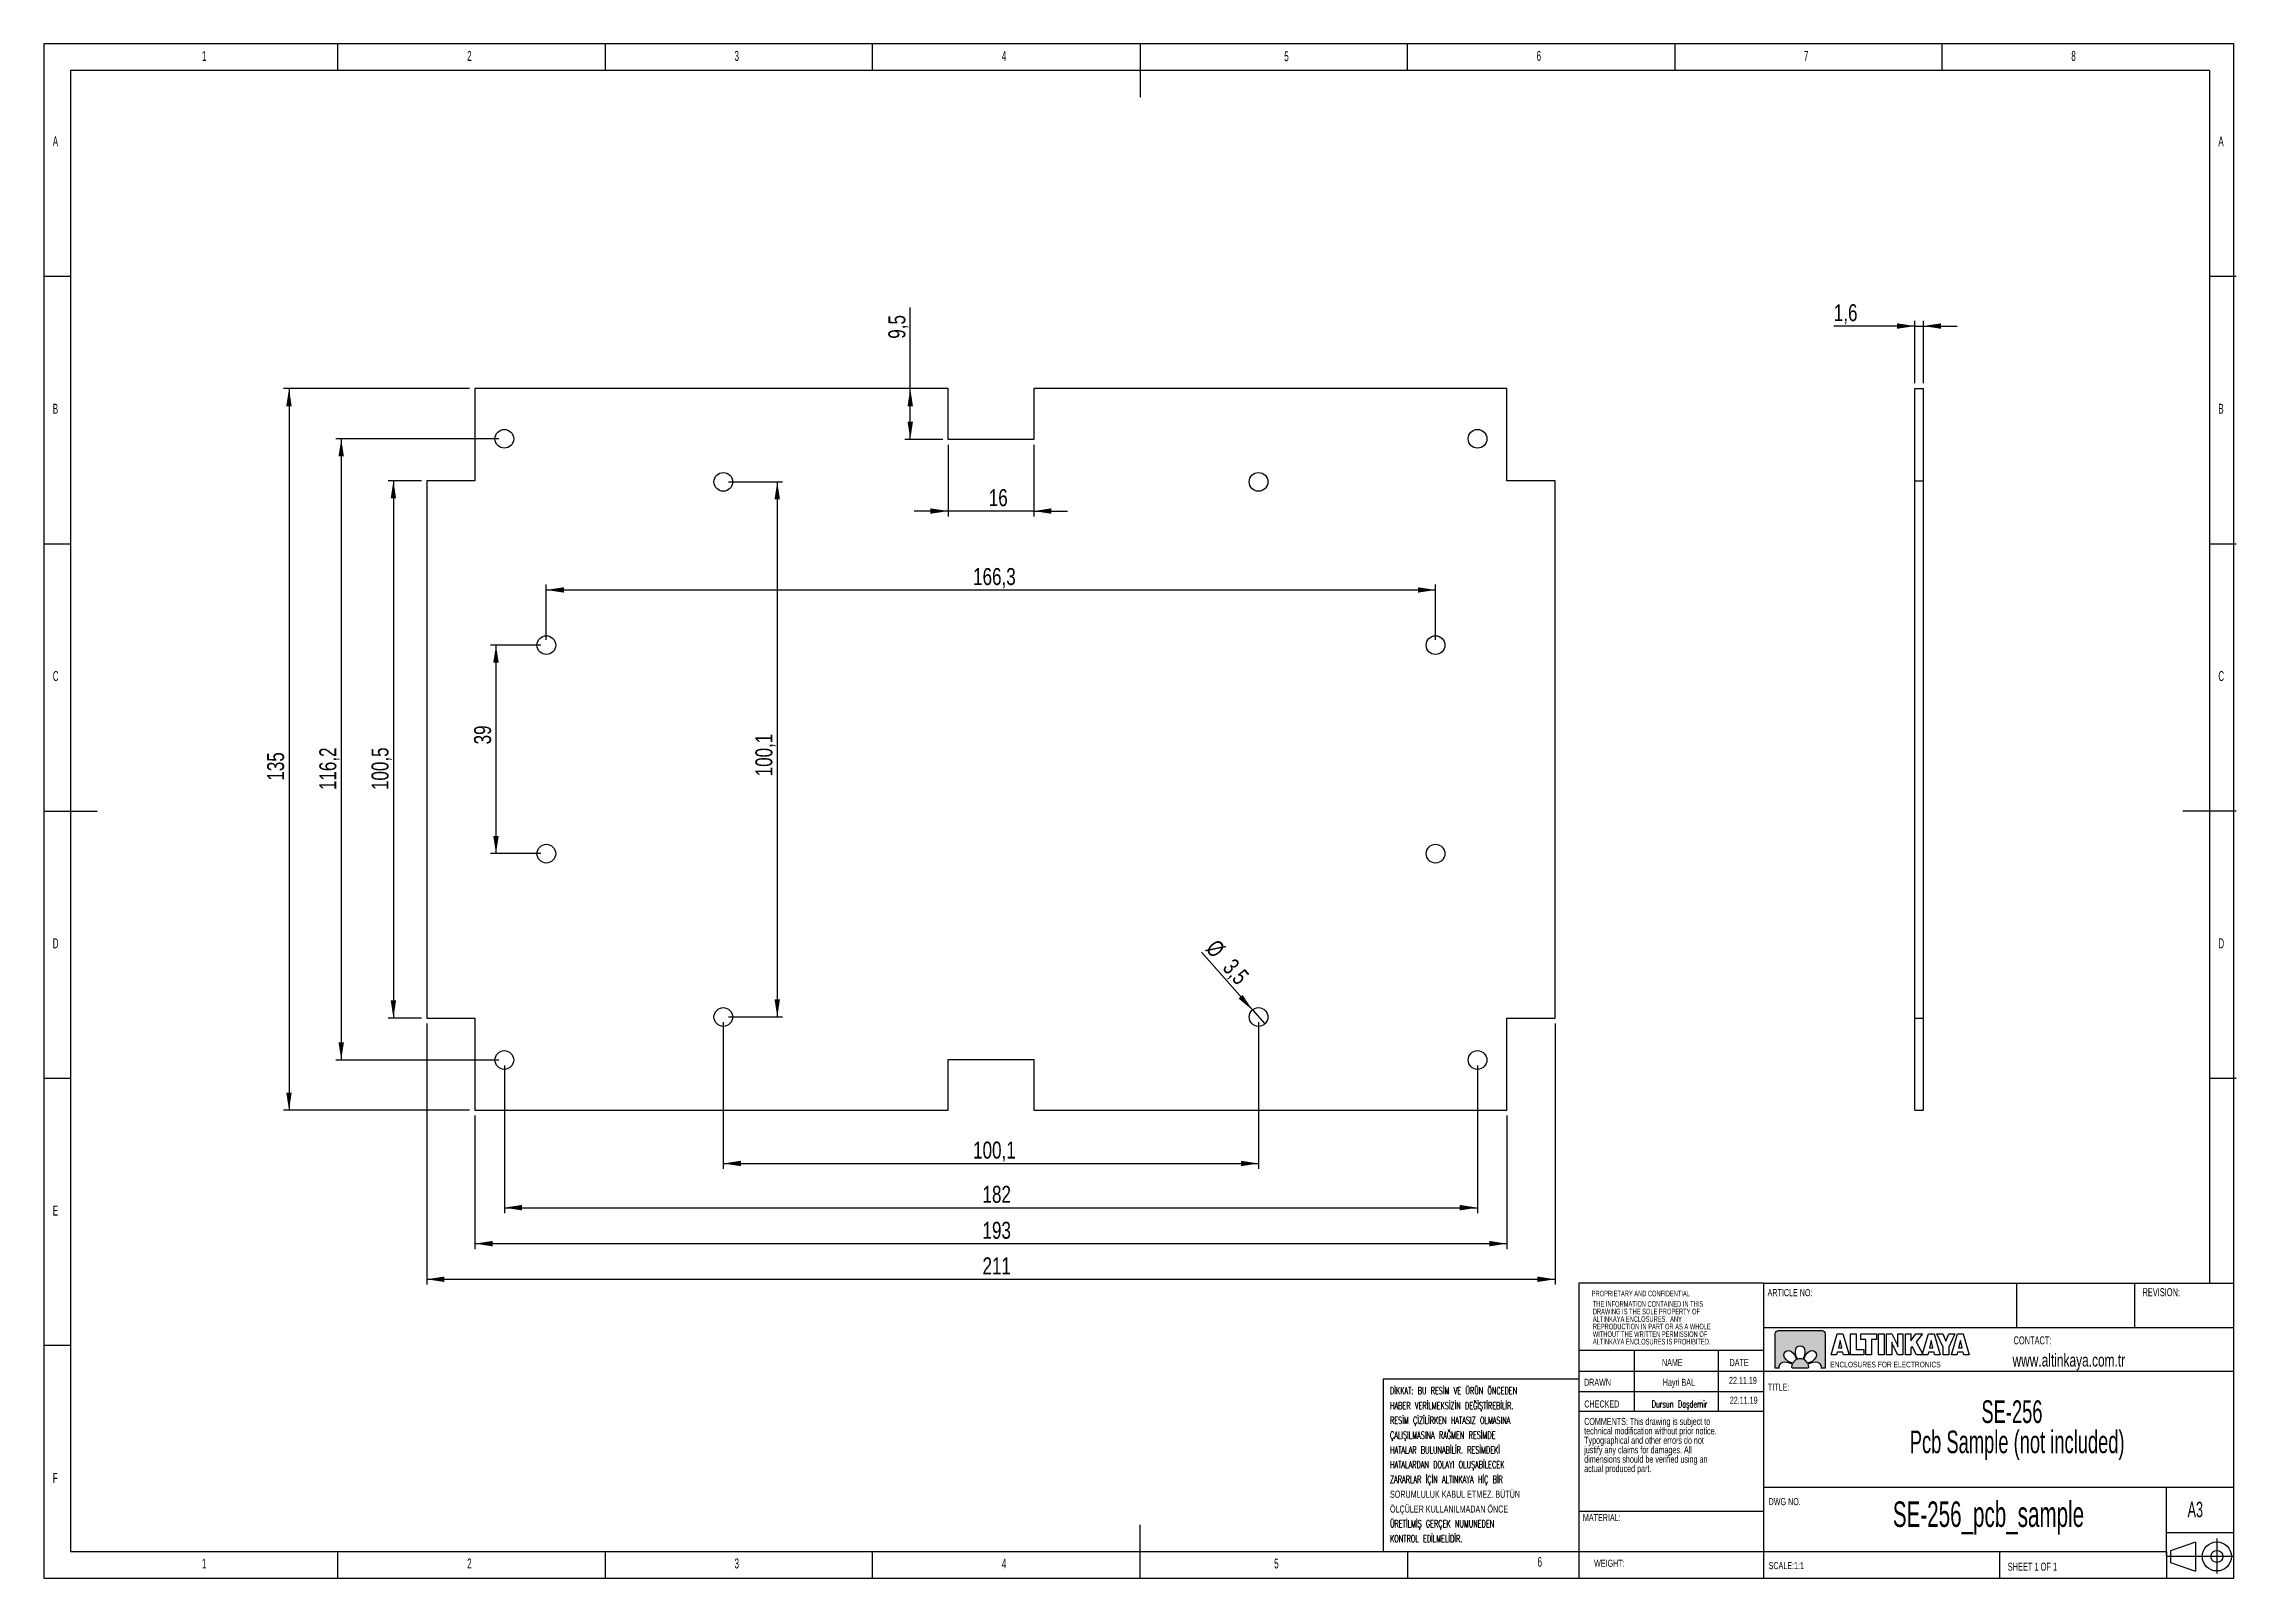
# Model space of a CAD drawing. Header units: millimetres. Extents: x 5 to 415, y 5 to 292.
import ezdxf

# ---------------------------------------------------------------- set-up
doc = ezdxf.new("R2010")
doc.units = ezdxf.units.MM
doc.layers.add('LAYER_1', color=179, linetype='Continuous', lineweight=25)
doc.layers.add('LAYER_2', color=1, linetype='Continuous')
doc.styles.add('SLDTEXTSTYLE0', font='TXT', dxfattribs={"width": 0.7})
doc.styles.add('SLDTEXTSTYLE1', font='TXT', dxfattribs={"width": 0.605})
doc.styles.add('SLDTEXTSTYLE2', font='TXT', dxfattribs={"width": 0.605, "bigfont": 'bigfont'})
doc.styles.add('SLDTEXTSTYLE3', font='TXT', dxfattribs={"width": 0.75})
doc.dimstyles.new('SLDDIMSTYLE0', dxfattribs={"dimtxt": 3.175, "dimasz": 3.302, "dimexe": 0, "dimexo": 0.0625, "dimgap": 0.79375, "dimtad": 1, "dimdec": 0, "dimrnd": 1e-09, "dimzin": 12, "dimdsep": 46, "dimtxsty": 'SLDTEXTSTYLE3', "dimsah": 1, "dimcen": 0.09, "dimadec": 0, "dimazin": 3, "dimtfac": 1, "dimtdec": 0, "dimtofl": 0, "dimtmove": 0, "dimatfit": 3, "dimfxl": 1, "dimfrac": 2, "dimtolj": 1, "dimtzin": 12, "dimarcsym": 0})
doc.dimstyles.new('SLDDIMSTYLE1', dxfattribs={"dimtxt": 3.175, "dimasz": 3.302, "dimexe": 0, "dimexo": 0.0625, "dimgap": 0.79375, "dimtad": 1, "dimdec": 1, "dimrnd": 1e-09, "dimzin": 12, "dimdsep": 46, "dimtxsty": 'SLDTEXTSTYLE3', "dimsah": 1, "dimcen": 0.09, "dimadec": 0, "dimazin": 3, "dimtfac": 1, "dimtdec": 1, "dimtofl": 0, "dimtmove": 0, "dimatfit": 3, "dimfxl": 1, "dimfrac": 2, "dimtolj": 1, "dimtzin": 12, "dimarcsym": 0})
doc.dimstyles.new('SLDDIMSTYLE2', dxfattribs={"dimtxt": 3.175, "dimasz": 3.302, "dimexe": 0, "dimexo": 0.0625, "dimgap": 0.79375, "dimtad": 1, "dimdec": 1, "dimrnd": 1e-09, "dimzin": 12, "dimdsep": 46, "dimtxsty": 'SLDTEXTSTYLE3', "dimblk1": 'NONE', "dimsah": 1, "dimcen": 0, "dimadec": 0, "dimazin": 3, "dimtfac": 1, "dimtdec": 1, "dimtmove": 0, "dimatfit": 3, "dimldrblk": 'NONE', "dimfxl": 1, "dimfrac": 2, "dimtolj": 1, "dimtzin": 12, "dimarcsym": 0})
doc.dimstyles.new('SLDDIMSTYLE3', dxfattribs={"dimtxt": 3.175, "dimasz": 3.302, "dimexe": 0, "dimexo": 0.0625, "dimgap": 0.79375, "dimtad": 1, "dimdec": 0, "dimrnd": 1e-09, "dimzin": 12, "dimdsep": 46, "dimtxsty": 'SLDTEXTSTYLE3', "dimsah": 1, "dimcen": 0.09, "dimadec": 0, "dimazin": 3, "dimtfac": 1, "dimtdec": 0, "dimtmove": 0, "dimatfit": 0, "dimfxl": 1, "dimfrac": 2, "dimtolj": 1, "dimtzin": 12, "dimarcsym": 0})
doc.dimstyles.new('SLDDIMSTYLE4', dxfattribs={"dimtxt": 3.175, "dimasz": 3.302, "dimexe": 0, "dimexo": 0.0625, "dimgap": 0.79375, "dimtad": 1, "dimdec": 1, "dimrnd": 1e-09, "dimzin": 12, "dimdsep": 46, "dimtxsty": 'SLDTEXTSTYLE3', "dimsah": 1, "dimcen": 0.09, "dimadec": 0, "dimazin": 3, "dimtfac": 1, "dimtdec": 1, "dimtmove": 0, "dimatfit": 0, "dimfxl": 1, "dimfrac": 2, "dimtolj": 1, "dimtzin": 12, "dimarcsym": 0})

# ---------------------------------------------------------------- blocks, each defined once
blk = doc.blocks.new('Block5')
at = {"layer": 'LAYER_1'}
for p, q in [((6.79, 7.34), (1.01, 5.34)), ((1.01, 5.34), (1.01, 2.54)), ((6.79, 7.34), (6.79, 0.54)), ((11.82, 8.19), (11.82, 0)), ((0, 4.03), (15.88, 4.03)), ((1.01, 2.54), (6.79, 0.54))]:
    blk.add_line(p, q, dxfattribs=at)
for radius in [3.4, 1.4]:
    blk.add_circle((11.82, 3.99), radius, dxfattribs=at)
blk = doc.blocks.new('Block6')
at = {"layer": 'LAYER_1', "color": 250}
for p, q in [((0, 0), (1.27, 4.36)), ((1.14, 0), (0, 0)), ((1.28, 0.58), (1.14, 0)), ((1.27, 4.36), (2.44, 4.36)), ((2.43, 0.58), (1.28, 0.58)), ((1.86, 3), (1.49, 1.49)), ((1.49, 1.49), (2.22, 1.49)), ((2.22, 1.49), (1.86, 3)), ((2.56, 0), (2.43, 0.58)), ((2.44, 4.36), (3.71, 0)), ((3.71, 0), (2.56, 0)), ((4.04, 0), (4.04, 4.36)), ((4.04, 4.36), (5.2, 4.36)), ((6.77, 0), (4.04, 0)), ((5.2, 4.36), (5.2, 1.16)), ((5.2, 1.16), (6.77, 1.16)), ((6.19, 3.21), (6.19, 4.36)), ((6.19, 4.36), (9.41, 4.36)), ((7.23, 3.21), (6.19, 3.21)), ((6.77, 1.16), (6.77, 0)), ((7.23, 0), (7.23, 3.21)), ((8.39, 0), (7.23, 0)), ((9.41, 3.21), (8.39, 3.21)), ((8.39, 3.21), (8.39, 0)), ((9.41, 4.36), (9.41, 3.21)), ((9.82, 0), (9.82, 4.36)), ((9.82, 4.36), (11, 4.36)), ((11, 0), (9.82, 0)), ((11, 4.36), (11, 0)), ((11.52, 0), (11.52, 4.36)), ((11.52, 4.36), (12.62, 4.36)), ((12.62, 0), (11.52, 0)), ((12.62, 4.36), (13.64, 2.33)), ((12.62, 2.04), (12.62, 0)), ((13.82, 0), (12.8, 2.01)), ((13.82, 2.3), (13.82, 4.36)), ((13.82, 4.36), (14.92, 4.36)), ((14.92, 0), (13.82, 0)), ((14.92, 4.36), (14.92, 0)), ((15.42, 0), (15.42, 4.36)), ((15.42, 4.36), (16.57, 4.36)), ((16.57, 0), (15.42, 0)), ((16.57, 4.36), (16.57, 2.92)), ((16.57, 2.92), (17.61, 4.36)), ((16.86, 1.75), (16.57, 1.39)), ((16.57, 1.39), (16.57, 0)), ((17.74, 0), (16.86, 1.75)), ((17.61, 4.36), (18.96, 4.36)), ((18.96, 4.36), (17.67, 2.75)), ((17.67, 2.75), (19.12, 0)), ((19.12, 0), (17.74, 0)), ((18.94, 0), (20.21, 4.36)), ((20.08, 0), (18.94, 0)), ((20.22, 0.58), (20.08, 0)), ((20.21, 4.36), (21.38, 4.36)), ((21.37, 0.58), (20.22, 0.58)), ((20.8, 3), (20.43, 1.49)), ((20.43, 1.49), (21.16, 1.49)), ((21.16, 1.49), (20.8, 3)), ((21.5, 0), (21.37, 0.58)), ((21.38, 4.36), (22.65, 0)), ((22.65, 0), (21.5, 0)), ((23.27, 1.61), (21.94, 4.36)), ((21.94, 4.36), (23.22, 4.36)), ((23.22, 4.36), (23.84, 2.87)), ((23.27, 0), (23.27, 1.61)), ((24.42, 0), (23.27, 0)), ((23.84, 2.87), (24.47, 4.36)), ((25.72, 4.36), (24.42, 1.61)), ((24.42, 1.61), (24.42, 0)), ((24.47, 4.36), (25.72, 4.36)), ((25, 0), (26.27, 4.36)), ((26.14, 0), (25, 0)), ((26.28, 0.58), (26.14, 0)), ((26.27, 4.36), (27.44, 4.36)), ((27.43, 0.58), (26.28, 0.58)), ((26.86, 3), (26.49, 1.49)), ((26.49, 1.49), (27.21, 1.49)), ((27.21, 1.49), (26.86, 3)), ((27.56, 0), (27.43, 0.58)), ((27.44, 4.36), (28.71, 0)), ((28.71, 0), (27.56, 0))]:
    blk.add_line(p, q, dxfattribs=at)
for points in [[(12.7, 2.26), (12.67, 2.37), (12.63, 2.5), (12.59, 2.64)], [(12.59, 2.64), (12.6, 2.56), (12.61, 2.48), (12.62, 2.4)], [(12.62, 2.4), (12.62, 2.31), (12.62, 2.19), (12.62, 2.04)], [(12.8, 2.01), (12.77, 2.07), (12.74, 2.16), (12.7, 2.26)], [(13.64, 2.33), (13.67, 2.28), (13.7, 2.19), (13.73, 2.09)], [(13.73, 2.09), (13.77, 1.99), (13.81, 1.86), (13.85, 1.71)], [(13.82, 1.97), (13.82, 2.06), (13.82, 2.17), (13.82, 2.3)], [(13.85, 1.71), (13.84, 1.79), (13.83, 1.87), (13.82, 1.97)]]:
    blk.add_open_spline(points, degree=3, dxfattribs=at)
blk = doc.blocks.new('SW_NOTE_0')
at = {"color": 0, "linetype": 'Continuous', "lineweight": 18, "insert": (0, 1.71), "char_height": 1.3229, "attachment_point": 1, "style": 'SLDTEXTSTYLE0'}
blk.add_mtext('ENCLOSURES FOR ELECTRONICS', dxfattribs=at)
blk = doc.blocks.new('Block4')
at = {"color": 7, "linetype": 'Continuous', "lineweight": 18}
blk.add_blockref('SW_NOTE_0', (0.07, -0.34), dxfattribs=at)
blk = doc.blocks.new('SW_NOTE_0_1')
at = {"layer": 'LAYER_1', "color": 0, "attachment_point": 2, "style": 'SLDTEXTSTYLE1'}
for s, insert, char_height in [('SE-256', (9.53, 5.46), 4.233), ('Pcb Sample (not included)', (10.51, -0.19), 4.2333)]:
    blk.add_mtext(s, dxfattribs=dict(at, insert=insert, char_height=char_height))
blk = doc.blocks.new('SW_NOTE_0_2')
at = {"color": 0, "linetype": 'Continuous', "lineweight": 0, "char_height": 1.3229, "attachment_point": 1, "style": 'SLDTEXTSTYLE1'}
for s, insert in [('technical modification without prior notice.', (0, -0.06)), ('COMMENTS: This drawing is subject to', (0, 1.71)), ('justify any claims for damages. All', (0, -3.59)), ('Typographical and other errors do not', (0, -1.82)), ('dimensions should be verified using an', (0, -5.35)), ('actual produced part.', (0, -7.11))]:
    blk.add_mtext(s, dxfattribs=dict(at, insert=insert))
blk = doc.blocks.new('SW_NOTE_0_3')
at = {"color": 0, "linetype": 'Continuous', "lineweight": 0, "char_height": 1.0583, "attachment_point": 1, "style": 'SLDTEXTSTYLE1'}
for s, insert in [('THE INFORMATION CONTAINED IN THIS', (0, 1.36)), ('ALTINKAYA ENCLOSURES.  ANY', (0, -1.46)), ('DRAWING IS THE SOLE PROPERTY OF', (0, -0.05)), ('REPRODUCTION IN PART OR AS A WHOLE', (0, -2.87)), ('WITHOUT THE WRITTEN PERMISSION OF', (0, -4.28)), ('ALTINKAYA ENCLOSURES IS PROHIBITED.', (0, -5.69))]:
    blk.add_mtext(s, dxfattribs=dict(at, insert=insert))
blk = doc.blocks.new('SW_NOTE_0_4')
at = {"layer": 'LAYER_1', "color": 0, "char_height": 1.3229, "attachment_point": 1}
for s, insert, style in [('DİKKAT: BU RESİM VE ÜRÜN ÖNCEDEN', (0, 1.71), 'SLDTEXTSTYLE2'), ('HABER VERİLMEKSİZİN DEĞİŞTİREBİLİR.', (0, -1.06), 'SLDTEXTSTYLE2'), ('RESİM ÇİZİLİRKEN HATASIZ OLMASINA', (0, -3.82), 'SLDTEXTSTYLE2'), ('ÇALIŞILMASINA RAĞMEN RESİMDE', (0, -6.59), 'SLDTEXTSTYLE2'), ('HATALAR BULUNABİLİR. RESİMDEKİ', (0, -9.35), 'SLDTEXTSTYLE2'), ('HATALARDAN DOLAYI OLUŞABİLECEK', (0, -12.11), 'SLDTEXTSTYLE2'), ('ZARARLAR İÇİN ALTINKAYA HİÇ BİR', (0, -14.88), 'SLDTEXTSTYLE2'), ('SORUMLULUK KABUL ETMEZ. BÜTÜN', (0, -17.64), 'SLDTEXTSTYLE1'), ('ÖLÇÜLER KULLANILMADAN ÖNCE', (0, -20.41), 'SLDTEXTSTYLE1'), ('ÜRETİLMİŞ GERÇEK NUMUNEDEN', (0, -23.17), 'SLDTEXTSTYLE2'), ('KONTROL EDİLMELİDİR.', (0, -25.93), 'SLDTEXTSTYLE2')]:
    blk.add_mtext(s, dxfattribs=dict(at, insert=insert, style=style))
blk = doc.blocks.new('_D')
at = {"layer": 'LAYER_1'}
for p, q in [((97.97, 179.52), (88.56, 179.52)), ((89.56, 179.52), (89.56, 140.52)), ((97.97, 140.52), (88.56, 140.52))]:
    blk.add_line(p, q, dxfattribs=at)
for points in [[(89.56, 179.52), (89.05, 176.22), (90.07, 176.22)], [(89.56, 140.52), (90.07, 143.82), (89.05, 143.82)]]:
    blk.add_solid(points, dxfattribs=at)
at = {"layer": 'LAYER_1', "insert": (85.46, 160.96), "char_height": 3.175, "attachment_point": 1, "rotation": 90, "style": 'SLDTEXTSTYLE3'}
blk.add_mtext('39', dxfattribs=at)
blk = doc.blocks.new('_D_1')
at = {"layer": 'LAYER_1'}
for p, q in [((133.07, 210.07), (143.16, 210.07)), ((142.16, 210.07), (142.16, 109.97)), ((133.07, 109.97), (143.16, 109.97))]:
    blk.add_line(p, q, dxfattribs=at)
for points in [[(142.16, 210.07), (141.65, 206.77), (142.67, 206.77)], [(142.16, 109.97), (142.67, 113.27), (141.65, 113.27)]]:
    blk.add_solid(points, dxfattribs=at)
at = {"layer": 'LAYER_1', "insert": (138.07, 154.99), "char_height": 3.175, "attachment_point": 1, "rotation": 90, "style": 'SLDTEXTSTYLE3'}
blk.add_mtext('100,1', dxfattribs=at)
blk = doc.blocks.new('_D_2')
at = {"layer": 'LAYER_1'}
for q in [(221.48, 122.08), (233.32, 108.66)]:
    blk.add_line((231.01, 111.28), q, dxfattribs=at)
blk.add_solid([(231.01, 111.28), (229.2, 114.1), (228.44, 113.42)], dxfattribs=at)
at = {"layer": 'LAYER_1', "char_height": 3.175, "attachment_point": 1, "rotation": 311.4249, "style": 'SLDTEXTSTYLE3'}
for s, insert in [('%%c', (224.5, 124.74)), ('3,5', (227.67, 121.15))]:
    blk.add_mtext(s, dxfattribs=dict(at, insert=insert))
blk = doc.blocks.new('_None')
blk = doc.blocks.new('_D_3')
at = {"layer": 'LAYER_1'}
for p, q in [((75.62, 210.27), (69.37, 210.27)), ((70.37, 210.27), (70.37, 109.77)), ((75.62, 109.77), (69.37, 109.77))]:
    blk.add_line(p, q, dxfattribs=at)
for points in [[(70.37, 210.27), (69.87, 206.97), (70.88, 206.97)], [(70.37, 109.77), (70.88, 113.07), (69.87, 113.07)]]:
    blk.add_solid(points, dxfattribs=at)
at = {"layer": 'LAYER_1', "insert": (66.28, 152.42), "char_height": 3.175, "attachment_point": 1, "rotation": 90, "style": 'SLDTEXTSTYLE3'}
blk.add_mtext('100,5', dxfattribs=at)
blk = doc.blocks.new('_D_4')
at = {"layer": 'LAYER_1'}
for p, q in [((90.12, 218.12), (59.62, 218.12)), ((60.62, 218.12), (60.62, 101.92)), ((90.12, 101.92), (59.62, 101.92))]:
    blk.add_line(p, q, dxfattribs=at)
for points in [[(60.62, 218.12), (60.11, 214.82), (61.12, 214.82)], [(60.62, 101.92), (61.12, 105.22), (60.11, 105.22)]]:
    blk.add_solid(points, dxfattribs=at)
at = {"layer": 'LAYER_1', "insert": (56.52, 152.41), "char_height": 3.175, "attachment_point": 1, "rotation": 90, "style": 'SLDTEXTSTYLE3'}
blk.add_mtext('116,2', dxfattribs=at)
blk = doc.blocks.new('_D_5')
at = {"layer": 'LAYER_1'}
for p, q in [((84.62, 227.52), (49.85, 227.52)), ((50.85, 227.52), (50.85, 92.52)), ((84.62, 92.52), (49.85, 92.52))]:
    blk.add_line(p, q, dxfattribs=at)
for points in [[(50.85, 227.52), (50.34, 224.22), (51.35, 224.22)], [(50.85, 92.52), (51.35, 95.82), (50.34, 95.82)]]:
    blk.add_solid(points, dxfattribs=at)
at = {"layer": 'LAYER_1', "insert": (46.75, 154.18), "char_height": 3.175, "attachment_point": 1, "rotation": 90, "style": 'SLDTEXTSTYLE3'}
blk.add_mtext('135', dxfattribs=at)
blk = doc.blocks.new('_D_6')
at = {"layer": 'LAYER_1'}
for p, q in [((132.07, 108.97), (132.07, 81.57)), ((232.17, 108.97), (232.17, 81.57)), ((132.07, 82.57), (232.17, 82.57))]:
    blk.add_line(p, q, dxfattribs=at)
for points in [[(132.07, 82.57), (135.37, 82.06), (135.37, 83.08)], [(232.17, 82.57), (228.86, 83.08), (228.86, 82.06)]]:
    blk.add_solid(points, dxfattribs=at)
at = {"layer": 'LAYER_1', "insert": (178.79, 86.66), "char_height": 3.175, "attachment_point": 1, "style": 'SLDTEXTSTYLE3'}
blk.add_mtext('100,1', dxfattribs=at)
blk = doc.blocks.new('_D_7')
at = {"layer": 'LAYER_1'}
for p, q in [((91.12, 100.92), (91.12, 73.3)), ((273.12, 100.92), (273.12, 73.3)), ((91.12, 74.3), (273.12, 74.3))]:
    blk.add_line(p, q, dxfattribs=at)
for points in [[(91.12, 74.3), (94.42, 73.79), (94.42, 74.81)], [(273.12, 74.3), (269.81, 74.81), (269.81, 73.79)]]:
    blk.add_solid(points, dxfattribs=at)
at = {"layer": 'LAYER_1', "insert": (180.55, 78.39), "char_height": 3.175, "attachment_point": 1, "style": 'SLDTEXTSTYLE3'}
blk.add_mtext('182', dxfattribs=at)
blk = doc.blocks.new('_D_8')
at = {"layer": 'LAYER_1'}
for p, q in [((85.62, 91.52), (85.62, 66.57)), ((278.62, 91.52), (278.62, 66.57)), ((85.62, 67.57), (278.62, 67.57))]:
    blk.add_line(p, q, dxfattribs=at)
for points in [[(85.62, 67.57), (88.92, 67.06), (88.92, 68.08)], [(278.62, 67.57), (275.31, 68.08), (275.31, 67.06)]]:
    blk.add_solid(points, dxfattribs=at)
at = {"layer": 'LAYER_1', "insert": (180.55, 71.66), "char_height": 3.175, "attachment_point": 1, "style": 'SLDTEXTSTYLE3'}
blk.add_mtext('193', dxfattribs=at)
blk = doc.blocks.new('_D_9')
at = {"layer": 'LAYER_1'}
for p, q in [((76.62, 108.77), (76.62, 59.91)), ((287.62, 108.77), (287.62, 59.91)), ((76.62, 60.91), (287.62, 60.91))]:
    blk.add_line(p, q, dxfattribs=at)
for points in [[(76.62, 60.91), (79.92, 60.4), (79.92, 61.42)], [(287.62, 60.91), (284.31, 61.42), (284.31, 60.4)]]:
    blk.add_solid(points, dxfattribs=at)
at = {"layer": 'LAYER_1', "insert": (180.55, 65), "char_height": 3.175, "attachment_point": 1, "style": 'SLDTEXTSTYLE3'}
blk.add_mtext('211', dxfattribs=at)
blk = doc.blocks.new('_D_10')
at = {"layer": 'LAYER_1'}
for p, q in [((174.12, 217.02), (174.12, 203.6)), ((190.12, 217.02), (190.12, 203.6)), ((174.12, 204.6), (167.77, 204.6)), ((190.12, 204.6), (174.12, 204.6)), ((190.12, 204.6), (196.47, 204.6))]:
    blk.add_line(p, q, dxfattribs=at)
for points in [[(174.12, 204.6), (170.81, 205.11), (170.81, 204.1)], [(190.12, 204.6), (193.42, 204.1), (193.42, 205.11)]]:
    blk.add_solid(points, dxfattribs=at)
at = {"layer": 'LAYER_1', "insert": (181.72, 208.7), "char_height": 3.175, "attachment_point": 1, "style": 'SLDTEXTSTYLE3'}
blk.add_mtext('16', dxfattribs=at)
blk = doc.blocks.new('_D_11')
at = {"layer": 'LAYER_1'}
for p, q in [((167.04, 227.52), (167.04, 242.71)), ((167.04, 218.02), (167.04, 227.52)), ((173.12, 218.02), (166.04, 218.02))]:
    blk.add_line(p, q, dxfattribs=at)
for points in [[(167.04, 227.52), (166.53, 224.22), (167.54, 224.22)], [(167.04, 218.02), (167.54, 221.32), (166.53, 221.32)]]:
    blk.add_solid(points, dxfattribs=at)
at = {"layer": 'LAYER_1', "insert": (162.94, 236.84), "char_height": 3.175, "attachment_point": 1, "rotation": 90, "style": 'SLDTEXTSTYLE3'}
blk.add_mtext('9,5', dxfattribs=at)
blk = doc.blocks.new('_D_12')
at = {"layer": 'LAYER_1'}
for p, q in [((98.97, 180.52), (98.97, 190.85)), ((98.97, 189.85), (265.27, 189.85)), ((265.27, 180.52), (265.27, 190.85))]:
    blk.add_line(p, q, dxfattribs=at)
for points in [[(98.97, 189.85), (102.27, 189.34), (102.27, 190.35)], [(265.27, 189.85), (261.96, 190.35), (261.96, 189.34)]]:
    blk.add_solid(points, dxfattribs=at)
at = {"layer": 'LAYER_1', "insert": (178.79, 193.94), "char_height": 3.175, "attachment_point": 1, "style": 'SLDTEXTSTYLE3'}
blk.add_mtext('166,3', dxfattribs=at)
blk = doc.blocks.new('_D_13')
at = {"layer": 'LAYER_1'}
for p, q in [((354.9, 239.21), (339.76, 239.21)), ((354.9, 228.52), (354.9, 240.21)), ((354.9, 239.21), (356.5, 239.21)), ((356.5, 228.52), (356.5, 240.21)), ((356.5, 239.21), (362.85, 239.21))]:
    blk.add_line(p, q, dxfattribs=at)
for points in [[(354.9, 239.21), (351.6, 239.72), (351.6, 238.7)], [(356.5, 239.21), (359.8, 238.7), (359.8, 239.72)]]:
    blk.add_solid(points, dxfattribs=at)
at = {"layer": 'LAYER_1', "insert": (339.76, 243.3), "char_height": 3.175, "attachment_point": 1, "style": 'SLDTEXTSTYLE3'}
blk.add_mtext('1,6', dxfattribs=at)

msp = doc.modelspace()

# ---------------------------------------------------------------- hatches: boundary and pattern name
at = {"layer": 'LAYER_2'}
h = msp.add_hatch(color=256, dxfattribs=at)
edge = h.paths.add_edge_path(flags=0)
edge.add_spline(control_points=[(329.36, 51.31), (329.04, 51.31), (328.78, 51.05), (328.78, 50.73)], knot_values=[0.944444, 0.944444, 0.944444, 0.944444, 1, 1, 1, 1], weights=[1, 1, 1, 1], degree=3, periodic=0)
edge.add_line((328.78, 50.73), (328.78, 44.29))
edge.add_line((328.78, 44.29), (329.52, 44.29))
edge.add_spline(control_points=[(329.52, 44.29), (329.5, 44.36), (329.49, 44.44), (329.49, 44.52)], knot_values=[0.777778, 0.777778, 0.777778, 0.777778, 0.833333, 0.833333, 0.833333, 0.833333], weights=[1, 1, 1, 1], degree=3, periodic=0)
edge.add_spline(control_points=[(329.49, 44.52), (329.49, 45.08), (329.91, 45.4), (330.62, 45.42)], knot_values=[0.722222, 0.722222, 0.722222, 0.722222, 0.777778, 0.777778, 0.777778, 0.777778], weights=[1, 1, 1, 1], degree=3, periodic=0)
edge.add_spline(control_points=[(330.62, 45.42), (331.24, 45.43), (331.86, 45.08), (332, 45)], knot_values=[0.666667, 0.666667, 0.666667, 0.666667, 0.722222, 0.722222, 0.722222, 0.722222], weights=[1, 1, 1, 1], degree=3, periodic=0)
edge.add_spline(control_points=[(332, 45), (331.95, 44.85), (331.92, 44.68), (331.92, 44.51)], knot_values=[0.611111, 0.611111, 0.611111, 0.611111, 0.666667, 0.666667, 0.666667, 0.666667], weights=[1, 1, 1, 1], degree=3, periodic=0)
edge.add_spline(control_points=[(331.92, 44.51), (331.92, 44.44), (331.93, 44.36), (331.94, 44.29)], knot_values=[0.555556, 0.555556, 0.555556, 0.555556, 0.611111, 0.611111, 0.611111, 0.611111], weights=[1, 1, 1, 1], degree=3, periodic=0)
edge.add_line((331.94, 44.29), (334.98, 44.29))
edge.add_spline(control_points=[(334.98, 44.29), (334.99, 44.36), (335, 44.44), (335, 44.51)], knot_values=[0.444444, 0.444444, 0.444444, 0.444444, 0.5, 0.5, 0.5, 0.5], weights=[1, 1, 1, 1], degree=3, periodic=0)
edge.add_spline(control_points=[(335, 44.51), (335, 44.68), (334.97, 44.84), (334.92, 44.99)], knot_values=[0.388889, 0.388889, 0.388889, 0.388889, 0.444444, 0.444444, 0.444444, 0.444444], weights=[1, 1, 1, 1], degree=3, periodic=0)
edge.add_spline(control_points=[(334.92, 44.99), (335.07, 45.08), (335.68, 45.42), (336.3, 45.41)], knot_values=[0.333333, 0.333333, 0.333333, 0.333333, 0.388889, 0.388889, 0.388889, 0.388889], weights=[1, 1, 1, 1], degree=3, periodic=0)
edge.add_spline(control_points=[(336.3, 45.41), (337.01, 45.39), (337.43, 45.07), (337.43, 44.51)], knot_values=[0.277778, 0.277778, 0.277778, 0.277778, 0.333333, 0.333333, 0.333333, 0.333333], weights=[1, 1, 1, 1], degree=3, periodic=0)
edge.add_spline(control_points=[(337.43, 44.51), (337.43, 44.43), (337.42, 44.36), (337.4, 44.29)], knot_values=[0.222222, 0.222222, 0.222222, 0.222222, 0.277778, 0.277778, 0.277778, 0.277778], weights=[1, 1, 1, 1], degree=3, periodic=0)
edge.add_line((337.4, 44.29), (338.14, 44.29))
edge.add_line((338.14, 44.29), (338.14, 50.73))
edge.add_spline(control_points=[(338.14, 50.73), (338.14, 51.05), (337.88, 51.31), (337.55, 51.31)], knot_values=[0.055556, 0.055556, 0.055556, 0.055556, 0.111111, 0.111111, 0.111111, 0.111111], weights=[1, 1, 1, 1], degree=3, periodic=0)
edge.add_line((337.55, 51.31), (329.36, 51.31))
edge = h.paths.add_edge_path(flags=0)
edge.add_spline(control_points=[(333.94, 45.97), (333.79, 46.02), (333.63, 46.05), (333.46, 46.05)], knot_values=[0.666667, 0.666667, 0.666667, 0.666667, 0.833333, 0.833333, 0.833333, 0.833333], weights=[1, 1, 1, 1], degree=3, periodic=0)
edge.add_spline(control_points=[(333.46, 46.05), (333.29, 46.05), (333.13, 46.03), (332.98, 45.98)], knot_values=[0.833333, 0.833333, 0.833333, 0.833333, 1, 1, 1, 1], weights=[1, 1, 1, 1], degree=3, periodic=0)
edge.add_spline(control_points=[(332.98, 45.98), (332.9, 46.12), (332.55, 46.74), (332.56, 47.35)], knot_values=[0, 0, 0, 0, 0.166667, 0.166667, 0.166667, 0.166667], weights=[1, 1, 1, 1], degree=3, periodic=0)
edge.add_spline(control_points=[(332.56, 47.35), (332.58, 48.06), (332.9, 48.48), (333.46, 48.48)], knot_values=[0.166667, 0.166667, 0.166667, 0.166667, 0.333333, 0.333333, 0.333333, 0.333333], weights=[1, 1, 1, 1], degree=3, periodic=0)
edge.add_spline(control_points=[(333.46, 48.48), (334.03, 48.48), (334.35, 48.06), (334.36, 47.35)], knot_values=[0.333333, 0.333333, 0.333333, 0.333333, 0.5, 0.5, 0.5, 0.5], weights=[1, 1, 1, 1], degree=3, periodic=0)
edge.add_spline(control_points=[(334.36, 47.35), (334.37, 46.73), (334.03, 46.12), (333.94, 45.97)], knot_values=[0.5, 0.5, 0.5, 0.5, 0.666667, 0.666667, 0.666667, 0.666667], weights=[1, 1, 1, 1], degree=3, periodic=0)
edge = h.paths.add_edge_path(flags=0)
edge.add_spline(control_points=[(332.09, 47.16), (332.54, 46.73), (332.73, 46.05), (332.77, 45.89)], knot_values=[0.6, 0.6, 0.6, 0.6, 0.8, 0.8, 0.8, 0.8], weights=[1, 1, 1, 1], degree=3, periodic=0)
edge.add_spline(control_points=[(332.77, 45.89), (332.48, 45.74), (332.24, 45.5), (332.09, 45.21)], knot_values=[0.8, 0.8, 0.8, 0.8, 1, 1, 1, 1], weights=[1, 1, 1, 1], degree=3, periodic=0)
edge.add_spline(control_points=[(332.09, 45.21), (331.92, 45.25), (331.25, 45.45), (330.82, 45.89)], knot_values=[0, 0, 0, 0, 0.2, 0.2, 0.2, 0.2], weights=[1, 1, 1, 1], degree=3, periodic=0)
edge.add_spline(control_points=[(330.82, 45.89), (330.33, 46.4), (330.26, 46.92), (330.66, 47.32)], knot_values=[0.2, 0.2, 0.2, 0.2, 0.4, 0.4, 0.4, 0.4], weights=[1, 1, 1, 1], degree=3, periodic=0)
edge.add_spline(control_points=[(330.66, 47.32), (331.06, 47.72), (331.58, 47.65), (332.09, 47.16)], knot_values=[0.4, 0.4, 0.4, 0.4, 0.6, 0.6, 0.6, 0.6], weights=[1, 1, 1, 1], degree=3, periodic=0)
edge = h.paths.add_edge_path(flags=0)
edge.add_spline(control_points=[(336.11, 45.88), (335.68, 45.44), (335, 45.24), (334.83, 45.2)], knot_values=[0.6, 0.6, 0.6, 0.6, 0.8, 0.8, 0.8, 0.8], weights=[1, 1, 1, 1], degree=3, periodic=0)
edge.add_spline(control_points=[(334.83, 45.2), (334.69, 45.5), (334.45, 45.74), (334.16, 45.88)], knot_values=[0.8, 0.8, 0.8, 0.8, 1, 1, 1, 1], weights=[1, 1, 1, 1], degree=3, periodic=0)
edge.add_spline(control_points=[(334.16, 45.88), (334.2, 46.05), (334.39, 46.73), (334.83, 47.15)], knot_values=[0, 0, 0, 0, 0.2, 0.2, 0.2, 0.2], weights=[1, 1, 1, 1], degree=3, periodic=0)
edge.add_spline(control_points=[(334.83, 47.15), (335.34, 47.64), (335.87, 47.72), (336.27, 47.31)], knot_values=[0.2, 0.2, 0.2, 0.2, 0.4, 0.4, 0.4, 0.4], weights=[1, 1, 1, 1], degree=3, periodic=0)
edge.add_spline(control_points=[(336.27, 47.31), (336.67, 46.92), (336.6, 46.39), (336.11, 45.88)], knot_values=[0.4, 0.4, 0.4, 0.4, 0.6, 0.6, 0.6, 0.6], weights=[1, 1, 1, 1], degree=3, periodic=0)

# ---------------------------------------------------------------- linework, layer by layer
at = {"color": 7, "linetype": 'Continuous', "lineweight": 25}
for p, q in [((85.62, 227.52), (85.62, 210.27)), ((174.12, 227.52), (85.62, 227.52)), ((174.12, 218.02), (174.12, 227.52)), ((190.12, 227.52), (190.12, 218.02)), ((278.62, 227.52), (190.12, 227.52)), ((278.62, 210.27), (278.62, 227.52)), ((354.9, 227.52), (356.5, 227.52)), ((354.9, 210.27), (354.9, 227.52)), ((356.5, 210.27), (356.5, 227.52)), ((190.12, 218.02), (174.12, 218.02)), ((76.62, 210.27), (76.62, 109.77)), ((85.62, 210.27), (76.62, 210.27)), ((287.62, 210.27), (278.62, 210.27)), ((287.62, 109.77), (287.62, 210.27)), ((354.9, 210.27), (356.5, 210.27)), ((354.9, 109.77), (354.9, 210.27)), ((356.5, 109.77), (356.5, 210.27)), ((76.62, 109.77), (85.62, 109.77)), ((85.62, 109.77), (85.62, 92.52)), ((278.62, 109.77), (287.62, 109.77)), ((278.62, 92.52), (278.62, 109.77)), ((354.9, 109.77), (356.5, 109.77)), ((354.9, 92.52), (354.9, 109.77)), ((356.5, 92.52), (356.5, 109.77)), ((174.12, 102.02), (190.12, 102.02)), ((174.12, 92.52), (174.12, 102.02)), ((190.12, 102.02), (190.12, 92.52)), ((85.62, 92.52), (174.12, 92.52)), ((190.12, 92.52), (278.62, 92.52)), ((354.9, 92.52), (356.5, 92.52))]:
    msp.add_line(p, q, dxfattribs=at)
for centre in [(91.12, 218.12), (273.12, 218.12), (132.07, 210.07), (232.17, 210.07), (98.97, 179.52), (265.27, 179.52), (98.97, 140.52), (265.27, 140.52), (132.07, 109.97), (232.17, 109.97), (91.12, 101.92), (273.12, 101.92)]:
    msp.add_circle(centre, 1.75, dxfattribs=at)
at = {"layer": 'LAYER_1'}
for p, q in [((414.59, 292), (5, 292)), ((5, 292), (5, 5)), ((60, 287), (60, 292)), ((110, 292), (110, 287)), ((160, 287), (160, 292)), ((210, 292), (210, 282)), ((260, 287), (260, 292)), ((310, 292), (310, 287)), ((360, 287), (360, 292)), ((414.59, 5), (414.59, 292)), ((410, 287), (10, 287)), ((10, 287), (10, 10)), ((410, 287), (410, 60.16)), ((10, 248.5), (5, 248.5)), ((415, 248.5), (410, 248.5)), ((5, 198.5), (10, 198.5)), ((410, 198.5), (415, 198.5)), ((5, 148.5), (15, 148.5)), ((415, 148.5), (405, 148.5)), ((5, 98.5), (10, 98.5)), ((410, 98.5), (415, 98.5)), ((326.6, 60.16), (292.07, 60.16)), ((292.07, 60.16), (292.07, 5)), ((326.6, 60.16), (414.59, 60.16)), ((326.6, 60.16), (326.6, 5)), ((373.96, 51.83), (373.96, 60.25)), ((396.03, 51.83), (396.03, 60.23)), ((414.59, 51.83), (326.6, 51.83)), ((10, 48.5), (5, 48.5)), ((326.6, 47.59), (292.07, 47.59)), ((302.41, 47.59), (302.41, 36.14)), ((318.11, 47.59), (318.11, 36.15)), ((292.07, 42.24), (255.45, 42.24)), ((255.45, 42.24), (255.45, 10)), ((292.07, 43.75), (326.6, 43.75)), ((326.6, 43.75), (414.59, 43.75)), ((292.07, 39.94), (326.6, 39.94)), ((326.6, 36.15), (292.07, 36.15)), ((326.6, 22), (414.59, 22)), ((402, 9.25), (402, 22)), ((292.07, 17.52), (326.6, 17.52)), ((210, 5), (210, 15)), ((414.59, 13.5), (402, 13.5)), ((10, 10), (227.8, 10)), ((60, 5), (60, 10)), ((110, 10), (110, 5)), ((160, 5), (160, 10)), ((227.8, 10), (402, 10)), ((260, 10), (260, 5)), ((370.8, 5), (370.8, 10)), ((402, 10), (402, 5)), ((5, 5), (414.59, 5))]:
    msp.add_line(p, q, dxfattribs=at)
at = {"layer": 'LAYER_2', "color": 22}
for p, q in [((328.78, 44.29), (328.78, 50.73)), ((329.36, 51.31), (337.55, 51.31)), ((338.14, 50.73), (338.14, 44.29)), ((329.52, 44.29), (328.78, 44.29)), ((334.98, 44.29), (331.94, 44.29)), ((338.14, 44.29), (337.4, 44.29))]:
    msp.add_line(p, q, dxfattribs=at)
for points in [[(328.78, 50.73), (328.78, 51.05), (329.04, 51.31), (329.36, 51.31)], [(337.55, 51.31), (337.88, 51.31), (338.14, 51.05), (338.14, 50.73)], [(330.62, 45.42), (329.91, 45.4), (329.49, 45.08), (329.49, 44.52)], [(330.82, 45.89), (330.33, 46.4), (330.26, 46.92), (330.66, 47.32)], [(332, 45), (331.86, 45.08), (331.24, 45.43), (330.62, 45.42)], [(330.66, 47.32), (331.06, 47.72), (331.58, 47.65), (332.09, 47.16)], [(332.09, 45.21), (331.92, 45.25), (331.25, 45.45), (330.82, 45.89)], [(332.09, 47.16), (332.54, 46.73), (332.73, 46.05), (332.77, 45.89)], [(332.77, 45.89), (332.48, 45.74), (332.24, 45.5), (332.09, 45.21)], [(332.98, 45.98), (332.9, 46.12), (332.55, 46.74), (332.56, 47.35)], [(332.56, 47.35), (332.58, 48.06), (332.9, 48.48), (333.46, 48.48)], [(333.46, 46.05), (333.29, 46.05), (333.13, 46.03), (332.98, 45.98)], [(333.46, 48.48), (334.03, 48.48), (334.35, 48.06), (334.36, 47.35)], [(333.94, 45.97), (333.79, 46.02), (333.63, 46.05), (333.46, 46.05)], [(334.36, 47.35), (334.37, 46.73), (334.03, 46.12), (333.94, 45.97)], [(334.16, 45.88), (334.2, 46.05), (334.39, 46.73), (334.83, 47.15)], [(334.83, 45.2), (334.69, 45.5), (334.45, 45.74), (334.16, 45.88)], [(334.83, 47.15), (335.34, 47.64), (335.87, 47.72), (336.27, 47.31)], [(336.11, 45.88), (335.68, 45.44), (335, 45.24), (334.83, 45.2)], [(336.3, 45.41), (335.68, 45.42), (335.07, 45.08), (334.92, 44.99)], [(336.27, 47.31), (336.67, 46.92), (336.6, 46.39), (336.11, 45.88)], [(337.43, 44.51), (337.43, 45.07), (337.01, 45.39), (336.3, 45.41)], [(329.49, 44.52), (329.49, 44.44), (329.5, 44.36), (329.52, 44.29)], [(331.92, 44.51), (331.92, 44.68), (331.95, 44.85), (332, 45)], [(331.94, 44.29), (331.93, 44.36), (331.92, 44.44), (331.92, 44.51)], [(334.92, 44.99), (334.97, 44.84), (335, 44.68), (335, 44.51)], [(335, 44.51), (335, 44.44), (334.99, 44.36), (334.98, 44.29)], [(337.4, 44.29), (337.42, 44.36), (337.43, 44.43), (337.43, 44.51)]]:
    msp.add_open_spline(points, degree=3, dxfattribs=at)

# ---------------------------------------------------------------- block references
at = {"color": 7, "linetype": 'Continuous', "lineweight": 0}
for name, p in [('SW_NOTE_0_3', (294.69, 55.46)), ('SW_NOTE_0_2', (293.07, 33.27))]:
    msp.add_blockref(name, p, dxfattribs=at)
at = {"color": 7, "linetype": 'Continuous'}
for name, p, xscale, yscale, zscale in [('Block6', (339.26, 46.75), 0.9, 0.9, 0.9), ('Block4', (339.04, 44.39), 0.8, 0.8, 0.8), ('Block5', (401.94, 5.87), 0.8, 0.8, 0.8)]:
    msp.add_blockref(name, p, dxfattribs=dict(at, xscale=xscale, yscale=yscale, zscale=zscale))
at = {"layer": 'LAYER_1'}
for name, p in [('SW_NOTE_0_4', (256.76, 39)), ('SW_NOTE_0_1', (363.54, 32.8))]:
    msp.add_blockref(name, p, dxfattribs=at)

# ---------------------------------------------------------------- texts
at = {"color": 7, "linetype": 'Continuous', "lineweight": 0}
for s, insert, char_height, attachment_point, style in [('1', (34.58, 290.67), 1.85, 1, 'SLDTEXTSTYLE1'), ('2', (84.17, 290.67), 1.85, 1, 'SLDTEXTSTYLE1'), ('3', (134.17, 290.67), 1.85, 1, 'SLDTEXTSTYLE1'), ('4', (184.17, 290.67), 1.85, 1, 'SLDTEXTSTYLE1'), ('5', (236.98, 290.61), 1.85, 1, 'SLDTEXTSTYLE1'), ('6', (284.17, 290.67), 1.85, 1, 'SLDTEXTSTYLE1'), ('7', (334.17, 290.67), 1.85, 1, 'SLDTEXTSTYLE1'), ('8', (384.17, 290.67), 1.85, 1, 'SLDTEXTSTYLE1'), ('A', (6.67, 274.67), 1.85, 1, 'SLDTEXTSTYLE1'), ('A', (411.67, 274.67), 1.85, 1, 'SLDTEXTSTYLE1'), ('B', (6.67, 224.67), 1.85, 1, 'SLDTEXTSTYLE1'), ('B', (411.67, 224.67), 1.85, 1, 'SLDTEXTSTYLE1'), ('C', (6.67, 174.67), 1.85, 1, 'SLDTEXTSTYLE1'), ('C', (411.67, 174.67), 1.85, 1, 'SLDTEXTSTYLE1'), ('D', (6.67, 124.67), 1.85, 1, 'SLDTEXTSTYLE1'), ('D', (411.67, 124.67), 1.85, 1, 'SLDTEXTSTYLE1'), ('E', (6.67, 74.67), 1.85, 1, 'SLDTEXTSTYLE1'), ('PROPRIETARY AND CONFIDENTIAL', (294.47, 58.77), 1.0583, 1, 'SLDTEXTSTYLE1'), ('ARTICLE NO:', (327.37, 59.07), 1.3229, 1, 'SLDTEXTSTYLE1'), ('REVISION:', (397.49, 59.24), 1.5, 1, 'SLDTEXTSTYLE1'), ('CONTACT:', (373.38, 50.23), 1.5, 1, 'SLDTEXTSTYLE1'), ('NAME', (307.62, 46), 1.323, 1, 'SLDTEXTSTYLE1'), ('DATE', (320.26, 46), 1.323, 1, 'SLDTEXTSTYLE1'), ('www.altinkaya.com.tr', (373.18, 46.96), 2.3813, 1, 'SLDTEXTSTYLE0'), ('DRAWN', (293.04, 42.3), 1.323, 1, 'SLDTEXTSTYLE1'), ('Hayri BAL', (310.78, 42.3), 1.323, 2, 'SLDTEXTSTYLE1'), ('22.11.19', (322.76, 42.65), 1.323, 2, 'SLDTEXTSTYLE1'), ('TITLE:', (327.44, 41.39), 1.323, 1, 'SLDTEXTSTYLE1'), ('CHECKED', (293.1, 38.24), 1.323, 1, 'SLDTEXTSTYLE1'), ('Dursun Daşdemir', (310.91, 38.24), 1.3229, 2, 'SLDTEXTSTYLE2'), ('22.11.19', (322.9, 38.94), 1.323, 2, 'SLDTEXTSTYLE1'), ('F', (6.67, 24.67), 1.85, 1, 'SLDTEXTSTYLE1'), ('MATERIAL:', (292.83, 16.99), 1.323, 1, 'SLDTEXTSTYLE1'), ('DWG NO.', (327.56, 19.98), 1.323, 1, 'SLDTEXTSTYLE1'), ('A3', (405.92, 19.3), 2.91, 1, 'SLDTEXTSTYLE1'), ('1', (34.58, 8.67), 1.85, 1, 'SLDTEXTSTYLE1'), ('2', (84.17, 8.67), 1.85, 1, 'SLDTEXTSTYLE1'), ('3', (134.17, 8.67), 1.85, 1, 'SLDTEXTSTYLE1'), ('4', (184.17, 8.67), 1.85, 1, 'SLDTEXTSTYLE1'), ('5', (235.1, 8.67), 1.85, 1, 'SLDTEXTSTYLE1'), ('6', (284.35, 8.98), 1.85, 1, 'SLDTEXTSTYLE1')]:
    msp.add_mtext(s, dxfattribs=dict(at, insert=insert, char_height=char_height, attachment_point=attachment_point, style=style))
at = {"layer": 'LAYER_1', "style": 'SLDTEXTSTYLE1'}
for s, insert, char_height, attachment_point in [('SE-256_pcb_sample', (368.68, 19.35), 4.7625, 2), ('WEIGHT:', (294.92, 8.45), 1.323, 1), ('SCALE:1:1', (327.56, 8.01), 1.323, 1), ('SHEET 1 OF 1', (372.28, 7.9), 1.5, 1)]:
    msp.add_mtext(s, dxfattribs=dict(at, insert=insert, char_height=char_height, attachment_point=attachment_point))

# ---------------------------------------------------------------- dimensions: what is measured, and where the dimension line sits
at = {"layer": 'LAYER_1'}
for base, p1, p2, dimstyle, picture, middle in [((167.04, 227.52), (174.12, 218.02), (174.12, 227.52), 'SLDDIMSTYLE1', '_D_11', (167.04, 239.78)), ((50.85, 92.52), (85.62, 227.52), (85.62, 92.52), 'SLDDIMSTYLE0', '_D_5', (50.85, 157.69)), ((60.62, 101.92), (91.12, 218.12), (91.12, 101.92), 'SLDDIMSTYLE1', '_D_4', (60.62, 157.69)), ((70.37, 109.77), (76.62, 210.27), (76.62, 109.77), 'SLDDIMSTYLE1', '_D_3', (70.37, 157.69)), ((142.16, 109.97), (132.07, 210.07), (132.07, 109.97), 'SLDDIMSTYLE1', '_D_1', (142.16, 160.26)), ((89.56, 140.52), (98.97, 179.52), (98.97, 140.52), 'SLDDIMSTYLE0', '_D', (89.56, 163.31))]:
    dim = msp.add_linear_dim(base=base, p1=p1, p2=p2, angle=90, dimstyle=dimstyle, dxfattribs=at)
    dim.commit()
    dim.dimension.update_dxf_attribs({"geometry": picture, "text_midpoint": middle, "dimtype": 160})
for base, p1, p2, dimstyle, picture, middle in [((356.5, 239.21), (354.9, 227.52), (356.5, 227.52), 'SLDDIMSTYLE4', '_D_13', (342.69, 239.21)), ((174.12, 204.6), (190.12, 218.02), (174.12, 218.02), 'SLDDIMSTYLE3', '_D_10', (184.07, 204.6)), ((265.27, 189.85), (98.97, 179.52), (265.27, 179.52), 'SLDDIMSTYLE1', '_D_12', (184.07, 189.85)), ((287.62, 60.91), (76.62, 109.77), (287.62, 109.77), 'SLDDIMSTYLE0', '_D_9', (184.07, 60.91)), ((232.17, 82.57), (132.07, 109.97), (232.17, 109.97), 'SLDDIMSTYLE1', '_D_6', (184.07, 82.57)), ((273.12, 74.3), (91.12, 101.92), (273.12, 101.92), 'SLDDIMSTYLE0', '_D_7', (184.07, 74.3)), ((278.62, 67.57), (85.62, 92.52), (278.62, 92.52), 'SLDDIMSTYLE0', '_D_8', (184.07, 67.57))]:
    dim = msp.add_linear_dim(base=base, p1=p1, p2=p2, dimstyle=dimstyle, dxfattribs=at)
    dim.commit()
    dim.dimension.update_dxf_attribs({"geometry": picture, "text_midpoint": middle, "dimtype": 160})
dim = msp.add_diameter_dim_2p(p1=(233.32, 108.66), p2=(231.01, 111.28), dimstyle='SLDDIMSTYLE2', dxfattribs=at)
dim.commit()
dim.dimension.update_dxf_attribs({"geometry": '_D_2', "text_midpoint": (224.82, 118.3), "dimtype": 163})

doc.saveas('drawing.dxf')
